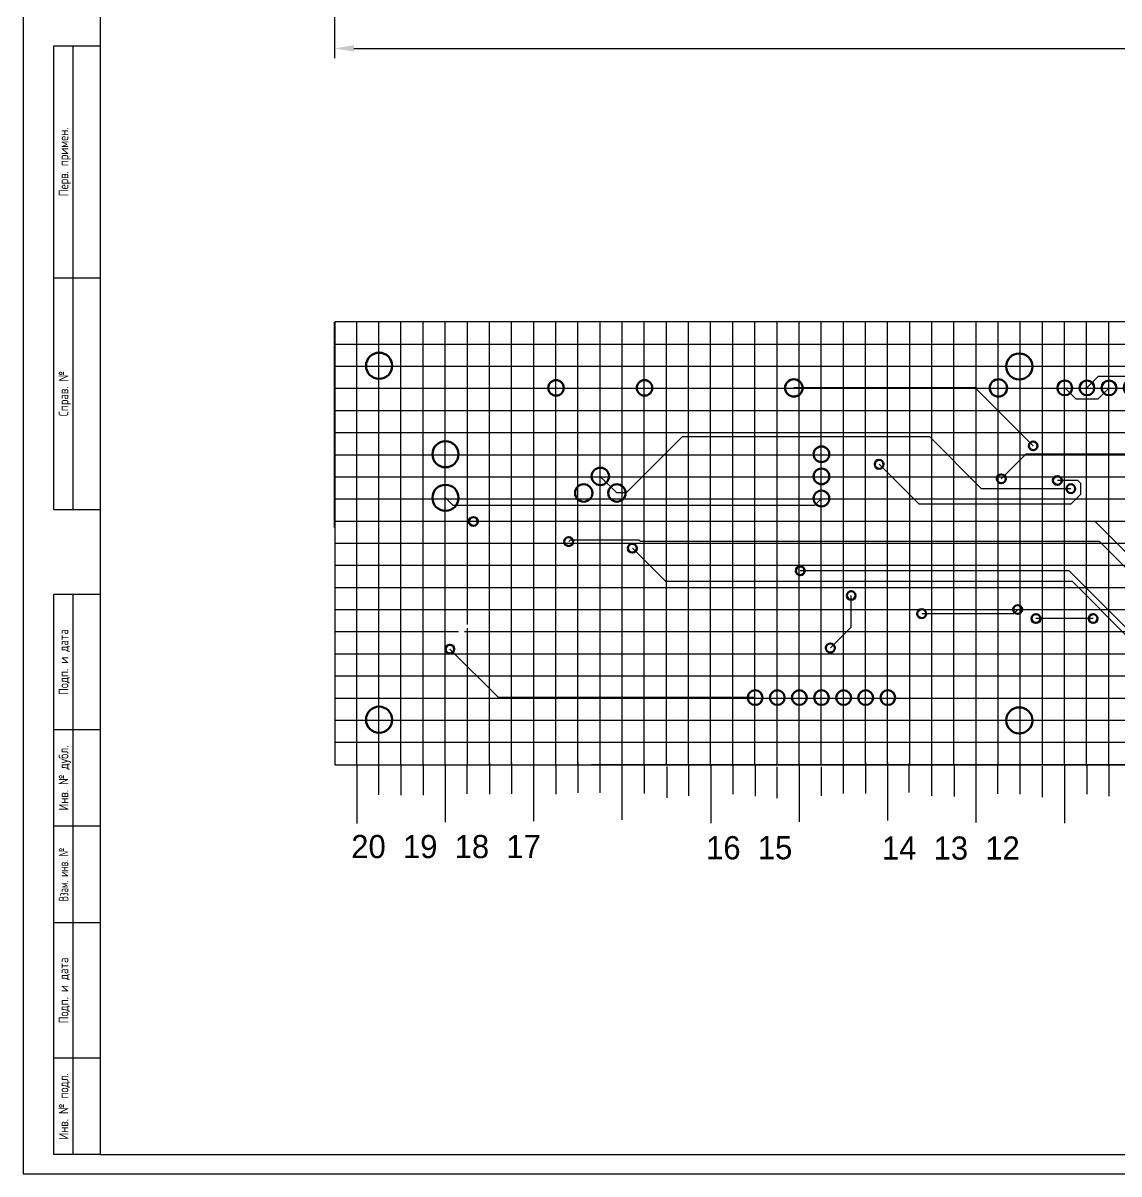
# Model space of a CAD drawing. Extents: x 2461 to 2881, y 576 to 873.
# Drawn here: x 2460.8 to 2602.6, y 576.5 to 725.5 of the extents above; entities that cross this region are included whole.
import ezdxf
from ezdxf.enums import TextEntityAlignment as Align

# ---------------------------------------------------------------- set-up
doc = ezdxf.new("R2010")
doc.units = 0
doc.header["$MEASUREMENT"] = 0
doc.layers.get('0').update_dxf_attribs({"linetype": 'CONTINUOUS'})
doc.layers.get('DEFPOINTS').update_dxf_attribs({"linetype": 'CONTINUOUS'})
for name, color, linetype, lineweight in [('0.25-STAMP', 7, 'CONTINUOUS', 25), ('0.25-TEXT', 7, 'CONTINUOUS', 25), ('0.3-STAMP', 7, 'CONTINUOUS', 30), ('BOTTOM', 7, 'CONTINUOUS', 30), ('TOP', 7, 'CONTINUOUS', 50), ('Рамка А1', 7, 'CONTINUOUS', 25)]:
    doc.layers.add(name, color=color, linetype=linetype, lineweight=lineweight)
doc.layers.add('BOARD', color=7, linetype='CONTINUOUS')
doc.styles.add('ГОСТ 2.304', font='cs_gost2304.shx')
doc.dimstyles.get("Standard").update_dxf_attribs({"dimtxt": 3, "dimasz": 3, "dimexe": 2.5, "dimexo": 2.5, "dimgap": 1.5, "dimtad": 0, "dimtih": 1, "dimtoh": 1, "dimdec": 4, "dimzin": 0, "dimdsep": 46, "dimtxsty": 'Standard', "dimcen": -3, "dimdle": 1.25, "dimadec": 0, "dimazin": 0, "dimtfac": 0.75, "dimtdec": 4, "dimtofl": 0, "dimtmove": 0, "dimatfit": 3, "dimfxl": 1, "dimtvp": 1.5, "dimtolj": 1, "dimtzin": 0, "dimarcsym": 0})

# ---------------------------------------------------------------- blocks, each defined once
blk = doc.blocks.new('Рамка А1-горизонтально')
at = {"layer": '0.25-STAMP'}
blk.add_lwpolyline([(0, 0), (841, 0), (841, 594), (0, 594), (0, 0)], dxfattribs=at)
at = {"layer": '0.3-STAMP'}
for p, q in [((8, 172), (8, 292)), ((8, 292), (20, 292)), ((13, 172), (13, 292)), ((20, 292), (20, 172)), ((8, 232), (20, 232)), ((8, 172), (20, 172)), ((8, 5), (8, 150)), ((20, 150), (8, 150)), ((13, 5), (13, 150)), ((20, 150), (20, 5)), ((20, 115), (8, 115)), ((20, 90), (8, 90)), ((20, 65), (8, 65)), ((20, 30), (8, 30)), ((20, 5), (8, 5))]:
    blk.add_line(p, q, dxfattribs=at)
blk.add_lwpolyline([(20, 5), (836, 5), (836, 589), (20, 589), (20, 5)], dxfattribs=at)
at = {"layer": '0.25-TEXT', "style": 'ГОСТ 2.304'}
for s, p in [('Перв. примен.', (10.5, 262)), ('Справ. №', (10.5, 202)), ('Подп. и дата', (10.5, 132.5)), ('Инв. № дубл.', (10.5, 102.5)), ('Подп. и дата', (10.5, 47.5)), ('Инв. № подл.', (10.5, 17.5))]:
    blk.add_text(s, height=2.5, rotation=90, dxfattribs=at).set_placement(p, align=Align.MIDDLE_CENTER)
at = {"layer": '0.25-TEXT', "style": 'ГОСТ 2.304', "width": 0.8}
blk.add_text('Взам. инв. №', height=2.5, rotation=90, dxfattribs=at).set_placement((10.5, 77.5), align=Align.MIDDLE_CENTER)
blk = doc.blocks.new('UNIT_CIRCLE')
at = {"linetype": 'Continuous'}
blk.add_circle((0, 0), 0.5, dxfattribs=at)
blk = doc.blocks.new('SHAPE_EL_400_400_0_0_0_0')
at = {"xscale": 1.016, "yscale": 1.016, "zscale": 1.016}
blk.add_blockref('UNIT_CIRCLE', (0, 0), dxfattribs=at)
blk = doc.blocks.new('_DEFAULT_VIA69')
at = {"layer": 'BOTTOM'}
blk.add_blockref('SHAPE_EL_400_400_0_0_0_0', (0, 0), dxfattribs=at)
at = {"layer": 'TOP'}
blk.add_blockref('SHAPE_EL_400_400_0_0_0_0', (0, 0), dxfattribs=at)
blk = doc.blocks.new('_DEFAULT_VIA9')
at = {"layer": 'BOTTOM'}
blk.add_blockref('SHAPE_EL_400_400_0_0_0_0', (0, 0), dxfattribs=at)
at = {"layer": 'TOP'}
blk.add_blockref('SHAPE_EL_400_400_0_0_0_0', (0, 0), dxfattribs=at)
blk = doc.blocks.new('_DEFAULT_VIA95')
at = {"layer": 'BOTTOM'}
blk.add_blockref('SHAPE_EL_400_400_0_0_0_0', (0, 0), dxfattribs=at)
at = {"layer": 'TOP'}
blk.add_blockref('SHAPE_EL_400_400_0_0_0_0', (0, 0), dxfattribs=at)
blk = doc.blocks.new('_DEFAULT_VIA3')
at = {"layer": 'BOTTOM'}
blk.add_blockref('SHAPE_EL_400_400_0_0_0_0', (0, 0), dxfattribs=at)
at = {"layer": 'TOP'}
blk.add_blockref('SHAPE_EL_400_400_0_0_0_0', (0, 0), dxfattribs=at)
blk = doc.blocks.new('_DEFAULT_VIA5')
at = {"layer": 'BOTTOM'}
blk.add_blockref('SHAPE_EL_400_400_0_0_0_0', (0, 0), dxfattribs=at)
at = {"layer": 'TOP'}
blk.add_blockref('SHAPE_EL_400_400_0_0_0_0', (0, 0), dxfattribs=at)
blk = doc.blocks.new('_DEFAULT_VIA27')
at = {"layer": 'BOTTOM'}
blk.add_blockref('SHAPE_EL_400_400_0_0_0_0', (0, 0), dxfattribs=at)
at = {"layer": 'TOP'}
blk.add_blockref('SHAPE_EL_400_400_0_0_0_0', (0, 0), dxfattribs=at)
blk = doc.blocks.new('_DEFAULT_VIA62')
at = {"layer": 'BOTTOM'}
blk.add_blockref('SHAPE_EL_400_400_0_0_0_0', (0, 0), dxfattribs=at)
at = {"layer": 'TOP'}
blk.add_blockref('SHAPE_EL_400_400_0_0_0_0', (0, 0), dxfattribs=at)
blk = doc.blocks.new('_DEFAULT_VIA63')
at = {"layer": 'BOTTOM'}
blk.add_blockref('SHAPE_EL_400_400_0_0_0_0', (0, 0), dxfattribs=at)
at = {"layer": 'TOP'}
blk.add_blockref('SHAPE_EL_400_400_0_0_0_0', (0, 0), dxfattribs=at)
blk = doc.blocks.new('_DEFAULT_VIA64')
at = {"layer": 'BOTTOM'}
blk.add_blockref('SHAPE_EL_400_400_0_0_0_0', (0, 0), dxfattribs=at)
at = {"layer": 'TOP'}
blk.add_blockref('SHAPE_EL_400_400_0_0_0_0', (0, 0), dxfattribs=at)
blk = doc.blocks.new('SHAPE_OV_1181_1181_0_0_0_0')
at = {"linetype": 'Continuous'}
for start, end in [(90, 270), (270, 90)]:
    blk.add_arc((0, 0), 1.5, start, end, dxfattribs=at)
blk = doc.blocks.new('20R10')
at = {"layer": 'BOTTOM'}
blk.add_blockref('SHAPE_OV_1181_1181_0_0_0_0', (0, 0), dxfattribs=at)
at = {"layer": 'TOP'}
blk.add_blockref('SHAPE_OV_1181_1181_0_0_0_0', (0, 0), dxfattribs=at)
blk = doc.blocks.new('_DEFAULT_VIA2')
at = {"layer": 'BOTTOM'}
blk.add_blockref('SHAPE_EL_400_400_0_0_0_0', (0, 0), dxfattribs=at)
at = {"layer": 'TOP'}
blk.add_blockref('SHAPE_EL_400_400_0_0_0_0', (0, 0), dxfattribs=at)
blk = doc.blocks.new('_DEFAULT_VIA65')
at = {"layer": 'BOTTOM'}
blk.add_blockref('SHAPE_EL_400_400_0_0_0_0', (0, 0), dxfattribs=at)
at = {"layer": 'TOP'}
blk.add_blockref('SHAPE_EL_400_400_0_0_0_0', (0, 0), dxfattribs=at)
blk = doc.blocks.new('SHAPE_EL_708_708_0_0_0_0')
at = {"xscale": 1.8, "yscale": 1.8, "zscale": 1.8}
blk.add_blockref('UNIT_CIRCLE', (0, 0), dxfattribs=at)
blk = doc.blocks.new('P_EX1_8Y1_8D1_2M11')
at = {"layer": 'BOTTOM'}
blk.add_blockref('SHAPE_EL_708_708_0_0_0_0', (0, 0), dxfattribs=at)
at = {"layer": 'TOP'}
blk.add_blockref('SHAPE_EL_708_708_0_0_0_0', (0, 0), dxfattribs=at)
blk = doc.blocks.new('P_EX1_8Y1_8D1_2M55')
at = {"layer": 'BOTTOM'}
blk.add_blockref('SHAPE_EL_708_708_0_0_0_0', (0, 0), dxfattribs=at)
at = {"layer": 'TOP'}
blk.add_blockref('SHAPE_EL_708_708_0_0_0_0', (0, 0), dxfattribs=at)
blk = doc.blocks.new('P_EX1_8Y1_8D1_2M79')
at = {"layer": 'BOTTOM'}
blk.add_blockref('SHAPE_EL_708_708_0_0_0_0', (0, 0), dxfattribs=at)
at = {"layer": 'TOP'}
blk.add_blockref('SHAPE_EL_708_708_0_0_0_0', (0, 0), dxfattribs=at)
blk = doc.blocks.new('VT3')
at = {"rotation": 270}
for name, p in [('P_EX1_8Y1_8D1_2M11', (213.36, 91.44)), ('P_EX1_8Y1_8D1_2M79', (213.36, 88.9)), ('P_EX1_8Y1_8D1_2M55', (213.36, 86.36))]:
    blk.add_blockref(name, p, dxfattribs=at)
blk = doc.blocks.new('SHAPE_EL_700_700_0_0_0_0')
at = {"xscale": 1.778, "yscale": 1.778, "zscale": 1.778}
blk.add_blockref('UNIT_CIRCLE', (0, 0), dxfattribs=at)
blk = doc.blocks.new('P_EX70Y70D46A68')
at = {"layer": 'BOTTOM'}
blk.add_blockref('SHAPE_EL_700_700_0_0_0_0', (0, 0), dxfattribs=at)
at = {"layer": 'TOP'}
blk.add_blockref('SHAPE_EL_700_700_0_0_0_0', (0, 0), dxfattribs=at)
blk = doc.blocks.new('P_EX70Y70D46A11')
at = {"layer": 'BOTTOM'}
blk.add_blockref('SHAPE_EL_700_700_0_0_0_0', (0, 0), dxfattribs=at)
at = {"layer": 'TOP'}
blk.add_blockref('SHAPE_EL_700_700_0_0_0_0', (0, 0), dxfattribs=at)
blk = doc.blocks.new('VD1')
at = {"rotation": 180}
for name, p in [('P_EX70Y70D46A11', (233.68, 99.06)), ('P_EX70Y70D46A68', (243.84, 99.06))]:
    blk.add_blockref(name, p, dxfattribs=at)
blk = doc.blocks.new('SHAPE_EL_787_787_0_0_0_0')
at = {"xscale": 2, "yscale": 2, "zscale": 2}
blk.add_blockref('UNIT_CIRCLE', (0, 0), dxfattribs=at)
blk = doc.blocks.new('TH2_0X1_012')
at = {"layer": 'BOTTOM'}
blk.add_blockref('SHAPE_EL_787_787_0_0_0_0', (0, 0), dxfattribs=at)
at = {"layer": 'TOP'}
blk.add_blockref('SHAPE_EL_787_787_0_0_0_0', (0, 0), dxfattribs=at)
blk = doc.blocks.new('TH2_0X1_095')
at = {"layer": 'BOTTOM'}
blk.add_blockref('SHAPE_EL_787_787_0_0_0_0', (0, 0), dxfattribs=at)
at = {"layer": 'TOP'}
blk.add_blockref('SHAPE_EL_787_787_0_0_0_0', (0, 0), dxfattribs=at)
blk = doc.blocks.new('R6')
for name, p in [('TH2_0X1_095', (238.76, 88.9)), ('TH2_0X1_095', (236.855, 86.995)), ('TH2_0X1_012', (240.665, 86.995))]:
    blk.add_blockref(name, p)
blk = doc.blocks.new('20R1055')
at = {"layer": 'BOTTOM'}
blk.add_blockref('SHAPE_OV_1181_1181_0_0_0_0', (0, 0), dxfattribs=at)
at = {"layer": 'TOP'}
blk.add_blockref('SHAPE_OV_1181_1181_0_0_0_0', (0, 0), dxfattribs=at)
blk = doc.blocks.new('20R1068')
at = {"layer": 'BOTTOM'}
blk.add_blockref('SHAPE_OV_1181_1181_0_0_0_0', (0, 0), dxfattribs=at)
at = {"layer": 'TOP'}
blk.add_blockref('SHAPE_OV_1181_1181_0_0_0_0', (0, 0), dxfattribs=at)
blk = doc.blocks.new('C4')
at = {"rotation": 180}
for name, p in [('20R1068', (256.54, 91.44)), ('20R1055', (256.54, 86.44))]:
    blk.add_blockref(name, p, dxfattribs=at)
blk = doc.blocks.new('TH2_0X1_07')
at = {"layer": 'BOTTOM'}
blk.add_blockref('SHAPE_EL_787_787_0_0_0_0', (0, 0), dxfattribs=at)
at = {"layer": 'TOP'}
blk.add_blockref('SHAPE_EL_787_787_0_0_0_0', (0, 0), dxfattribs=at)
blk = doc.blocks.new('TH2_0X1_03')
at = {"layer": 'BOTTOM'}
blk.add_blockref('SHAPE_EL_787_787_0_0_0_0', (0, 0), dxfattribs=at)
at = {"layer": 'TOP'}
blk.add_blockref('SHAPE_EL_787_787_0_0_0_0', (0, 0), dxfattribs=at)
blk = doc.blocks.new('R1')
for name, p in [('TH2_0X1_07', (193.04, 99.06)), ('TH2_0X1_03', (216.535, 99.06))]:
    blk.add_blockref(name, p)
blk = doc.blocks.new('SHAPE_EL_669_669_0_0_0_0')
at = {"xscale": 1.7, "yscale": 1.7, "zscale": 1.7}
blk.add_blockref('UNIT_CIRCLE', (0, 0), dxfattribs=at)
blk = doc.blocks.new('TH1_7X1_053')
at = {"layer": 'BOTTOM'}
blk.add_blockref('SHAPE_EL_669_669_0_0_0_0', (0, 0), dxfattribs=at)
at = {"layer": 'TOP'}
blk.add_blockref('SHAPE_EL_669_669_0_0_0_0', (0, 0), dxfattribs=at)
blk = doc.blocks.new('TH1_7X1_077')
at = {"layer": 'BOTTOM'}
blk.add_blockref('SHAPE_EL_669_669_0_0_0_0', (0, 0), dxfattribs=at)
at = {"layer": 'TOP'}
blk.add_blockref('SHAPE_EL_669_669_0_0_0_0', (0, 0), dxfattribs=at)
blk = doc.blocks.new('TH1_7X1_080')
at = {"layer": 'BOTTOM'}
blk.add_blockref('SHAPE_EL_669_669_0_0_0_0', (0, 0), dxfattribs=at)
at = {"layer": 'TOP'}
blk.add_blockref('SHAPE_EL_669_669_0_0_0_0', (0, 0), dxfattribs=at)
blk = doc.blocks.new('TH1_7X1_013')
at = {"layer": 'BOTTOM'}
blk.add_blockref('SHAPE_EL_669_669_0_0_0_0', (0, 0), dxfattribs=at)
at = {"layer": 'TOP'}
blk.add_blockref('SHAPE_EL_669_669_0_0_0_0', (0, 0), dxfattribs=at)
blk = doc.blocks.new('TH1_7X1_067')
at = {"layer": 'BOTTOM'}
blk.add_blockref('SHAPE_EL_669_669_0_0_0_0', (0, 0), dxfattribs=at)
at = {"layer": 'TOP'}
blk.add_blockref('SHAPE_EL_669_669_0_0_0_0', (0, 0), dxfattribs=at)
blk = doc.blocks.new('TH1_7X1_090')
at = {"layer": 'BOTTOM'}
blk.add_blockref('SHAPE_EL_669_669_0_0_0_0', (0, 0), dxfattribs=at)
at = {"layer": 'TOP'}
blk.add_blockref('SHAPE_EL_669_669_0_0_0_0', (0, 0), dxfattribs=at)
blk = doc.blocks.new('TH1_7X1_078')
at = {"layer": 'BOTTOM'}
blk.add_blockref('SHAPE_EL_669_669_0_0_0_0', (0, 0), dxfattribs=at)
at = {"layer": 'TOP'}
blk.add_blockref('SHAPE_EL_669_669_0_0_0_0', (0, 0), dxfattribs=at)
blk = doc.blocks.new('TH1_7X1_066')
at = {"layer": 'BOTTOM'}
blk.add_blockref('SHAPE_EL_669_669_0_0_0_0', (0, 0), dxfattribs=at)
at = {"layer": 'TOP'}
blk.add_blockref('SHAPE_EL_669_669_0_0_0_0', (0, 0), dxfattribs=at)
blk = doc.blocks.new('TH1_7X1_082')
at = {"layer": 'BOTTOM'}
blk.add_blockref('SHAPE_EL_669_669_0_0_0_0', (0, 0), dxfattribs=at)
at = {"layer": 'TOP'}
blk.add_blockref('SHAPE_EL_669_669_0_0_0_0', (0, 0), dxfattribs=at)
blk = doc.blocks.new('XP6')
for name, p in [('TH1_7X1_053', (162.56, 99.06)), ('TH1_7X1_077', (165.1, 99.06)), ('TH1_7X1_078', (167.64, 99.06)), ('TH1_7X1_080', (170.18, 99.06)), ('TH1_7X1_013', (172.72, 99.06)), ('TH1_7X1_066', (175.26, 99.06)), ('TH1_7X1_067', (177.8, 99.06)), ('TH1_7X1_090', (180.34, 99.06)), ('TH1_7X1_082', (182.88, 99.06)), ('TH1_7X1_090', (185.42, 99.06))]:
    blk.add_blockref(name, p)
blk = doc.blocks.new('TH1_7X1_010')
at = {"layer": 'BOTTOM'}
blk.add_blockref('SHAPE_EL_669_669_0_0_0_0', (0, 0), dxfattribs=at)
at = {"layer": 'TOP'}
blk.add_blockref('SHAPE_EL_669_669_0_0_0_0', (0, 0), dxfattribs=at)
blk = doc.blocks.new('TH1_7X1_017')
at = {"layer": 'BOTTOM'}
blk.add_blockref('SHAPE_EL_669_669_0_0_0_0', (0, 0), dxfattribs=at)
at = {"layer": 'TOP'}
blk.add_blockref('SHAPE_EL_669_669_0_0_0_0', (0, 0), dxfattribs=at)
blk = doc.blocks.new('TH1_7X1_026')
at = {"layer": 'BOTTOM'}
blk.add_blockref('SHAPE_EL_669_669_0_0_0_0', (0, 0), dxfattribs=at)
at = {"layer": 'TOP'}
blk.add_blockref('SHAPE_EL_669_669_0_0_0_0', (0, 0), dxfattribs=at)
blk = doc.blocks.new('TH1_7X1_030')
at = {"layer": 'BOTTOM'}
blk.add_blockref('SHAPE_EL_669_669_0_0_0_0', (0, 0), dxfattribs=at)
at = {"layer": 'TOP'}
blk.add_blockref('SHAPE_EL_669_669_0_0_0_0', (0, 0), dxfattribs=at)
blk = doc.blocks.new('TH1_7X1_02')
at = {"layer": 'BOTTOM'}
blk.add_blockref('SHAPE_EL_669_669_0_0_0_0', (0, 0), dxfattribs=at)
at = {"layer": 'TOP'}
blk.add_blockref('SHAPE_EL_669_669_0_0_0_0', (0, 0), dxfattribs=at)
blk = doc.blocks.new('TH1_7X1_023')
at = {"layer": 'BOTTOM'}
blk.add_blockref('SHAPE_EL_669_669_0_0_0_0', (0, 0), dxfattribs=at)
at = {"layer": 'TOP'}
blk.add_blockref('SHAPE_EL_669_669_0_0_0_0', (0, 0), dxfattribs=at)
blk = doc.blocks.new('TH1_7X1_036')
at = {"layer": 'BOTTOM'}
blk.add_blockref('SHAPE_EL_669_669_0_0_0_0', (0, 0), dxfattribs=at)
at = {"layer": 'TOP'}
blk.add_blockref('SHAPE_EL_669_669_0_0_0_0', (0, 0), dxfattribs=at)
blk = doc.blocks.new('XP3')
at = {"rotation": 180}
for name, p in [('TH1_7X1_036', (205.74, 63.5)), ('TH1_7X1_030', (208.28, 63.5)), ('TH1_7X1_026', (210.82, 63.5)), ('TH1_7X1_023', (213.36, 63.5)), ('TH1_7X1_017', (215.9, 63.5)), ('TH1_7X1_010', (218.44, 63.5)), ('TH1_7X1_02', (220.98, 63.5))]:
    blk.add_blockref(name, p, dxfattribs=at)
blk = doc.blocks.new('*D364')
at = {"layer": 'BOTTOM', "color": 0, "lineweight": -2, "transparency": 16777216}
for p, q in [((2501.12, 753.47), (2501.12, 720.93)), ((2735.8, 753.47), (2735.8, 720.93)), ((2503.62, 722.18), (2733.3, 722.18))]:
    blk.add_line(p, q, dxfattribs=at)
at = {"layer": 'BOTTOM', "color": 0, "transparency": 16777216}
for points in [[(2503.62, 722.6), (2503.62, 721.76), (2501.12, 722.18)], [(2733.3, 722.6), (2733.3, 721.76), (2735.8, 722.18)]]:
    blk.add_solid(points, dxfattribs=at)
at = {"layer": 'DEFPOINTS', "color": 0, "transparency": 16777216}
for p in [(2501.12, 754.09), (2735.8, 754.09), (2735.8, 722.18)]:
    blk.add_point(p, dxfattribs=at)
at = {"layer": 'BOTTOM', "color": 0, "transparency": 16777216, "insert": (2618.46, 724.06), "char_height": 2.5, "attachment_point": 5}
blk.add_mtext('\\A1;205', dxfattribs=at)

msp = doc.modelspace()

# ---------------------------------------------------------------- hatches: boundary and pattern name
at = {"layer": 'BOARD', "linetype": 'Continuous'}
h = msp.add_hatch(dxfattribs=at)
h.set_pattern_fill('NET', scale=22.905)
h.set_pattern_definition([(0, (1198.3954, -246.6053), (0, 2.863125), []), (90, (1198.3954, -246.6053), (-2.863125, 2e-16), [])])
h.paths.add_polyline_path([(2501.02502, 686.75994), (2694.67331, 686.75178), (2735.90351, 686.77783), (2735.92982, 629.50334), (2546.83996, 629.51057), (2501.22772, 629.51876)])
edge = h.paths.add_edge_path(flags=16)
edge.add_arc((2717.29657, 668.14953), 1.28306, 180, 540, ccw=False)
edge = h.paths.add_edge_path(flags=16)
edge.add_arc((2720.08757, 645.25867), 1.28306, 180, 540, ccw=False)
edge = h.paths.add_edge_path(flags=16)
edge.add_arc((2697.3233, 662.41151), 1.33931, 180, 540, ccw=False)
h.paths.add_polyline_path([(2712.47427, 673.03238), (2712.74351, 674.9553), (2710.2794, 673.55822), (2711.84865, 673.53535)], flags=16)
h.paths.add_polyline_path([(2712.52304, 676.06896), (2712.68387, 677.6426), (2710.2794, 676.41572), (2711.4565, 676.38199)], flags=16)
edge = h.paths.add_edge_path(flags=16)
edge.add_arc((2700.1126, 645.28412), 1.33931, 180, 540, ccw=False)
h.paths.add_polyline_path([(2712.54545, 678.60574), (2712.78538, 679.9644), (2710.2794, 679.27322), (2711.58188, 679.12828)], flags=16)
edge = h.paths.add_edge_path(flags=16)
edge.add_arc((2688.60786, 662.38917), 1.33931, 180, 540, ccw=False)
edge = h.paths.add_edge_path(flags=16)
edge.add_arc((2728.80532, 673.96888), 0.78581, 180, 540, ccw=False)
edge = h.paths.add_edge_path(flags=16)
edge.add_arc((2700.15482, 639.54464), 1.33931, 180, 540, ccw=False)
h.paths.add_polyline_path([(2712.30552, 680.10459), (2712.60929, 680.48083), (2711.00341, 680.68147), (2710.2794, 680.10459)], flags=16)
edge = h.paths.add_edge_path(flags=16)
edge.add_arc((2730.06581, 635.29222), 1.90181, 180, 540, ccw=False)
edge = h.paths.add_edge_path(flags=16)
edge.add_arc((2717.28621, 673.9567), 1.17056, 180, 540, ccw=False)
edge = h.paths.add_edge_path(flags=16)
edge.add_arc((2720.19285, 673.93653), 1.17056, 180, 540, ccw=False)
edge = h.paths.add_edge_path(flags=16)
edge.add_arc((2700.11054, 674.08447), 1.33931, 180, 540, ccw=False)
edge = h.paths.add_edge_path(flags=16)
edge.add_arc((2697.22515, 679.6361), 1.33931, 180, 540, ccw=False)
edge = h.paths.add_edge_path(flags=16)
edge.add_arc((2730.06581, 681.01222), 1.90181, 180, 540, ccw=False)
edge = h.paths.add_edge_path(flags=16)
edge.add_arc((2680.07043, 662.3914), 1.33931, 180, 540, ccw=False)
edge = h.paths.add_edge_path(flags=16)
edge.add_arc((2677.19969, 665.23836), 1.33931, 180, 540, ccw=False)
edge = h.paths.add_edge_path(flags=16)
edge.add_arc((2674.35952, 662.48914), 1.33931, 180, 540, ccw=False)
edge = h.paths.add_edge_path(flags=16)
edge.add_arc((2674.60724, 653.41889), 0.78581, 180, 540, ccw=False)
edge = h.paths.add_edge_path(flags=16)
edge.add_arc((2663.03173, 645.34642), 1.07156, 180, 540, ccw=False)
edge = h.paths.add_edge_path(flags=16)
edge.add_arc((2671.14273, 648.1952), 0.78581, 180, 540, ccw=False)
edge = h.paths.add_edge_path(flags=16)
edge.add_arc((2668.42996, 673.84132), 1.07156, 180, 540, ccw=False)
edge = h.paths.add_edge_path(flags=16)
edge.add_arc((2665.84919, 653.94377), 1.07156, 180, 540, ccw=False)
edge = h.paths.add_edge_path(flags=16)
edge.add_arc((2674.40731, 682.52236), 1.17056, 180, 540, ccw=False)
edge = h.paths.add_edge_path(flags=16)
edge.add_arc((2665.57246, 673.82345), 1.07156, 180, 540, ccw=False)
edge = h.paths.add_edge_path(flags=16)
edge.add_arc((2662.91795, 653.87053), 1.07156, 180, 540, ccw=False)
edge = h.paths.add_edge_path(flags=16)
edge.add_arc((2662.93109, 679.65379), 1.17056, 180, 540, ccw=False)
edge = h.paths.add_edge_path(flags=16)
edge.add_arc((2665.77247, 642.15047), 1.07156, 180, 540, ccw=False)
edge = h.paths.add_edge_path(flags=16)
edge.add_arc((2662.71496, 673.94856), 1.07156, 180, 540, ccw=False)
edge = h.paths.add_edge_path(flags=16)
edge.add_arc((2660.04534, 653.88517), 1.07156, 180, 540, ccw=False)
edge = h.paths.add_edge_path(flags=16)
edge.add_arc((2663.0587, 639.44134), 1.07156, 180, 540, ccw=False)
edge = h.paths.add_edge_path(flags=16)
edge.add_arc((2665.79784, 645.16886), 1.07156, 180, 540, ccw=False)
edge = h.paths.add_edge_path(flags=16)
edge.add_arc((2659.85746, 673.84132), 1.07156, 180, 540, ccw=False)
edge = h.paths.add_edge_path(flags=16)
edge.add_arc((2662.86891, 679.60246), 1.17056, 180, 540, ccw=False)
edge = h.paths.add_edge_path(flags=16)
edge.add_arc((2656.99996, 653.88517), 1.07156, 180, 540, ccw=False)
edge = h.paths.add_edge_path(flags=16)
edge.add_arc((2659.85746, 639.3932), 1.07156, 180, 540, ccw=False)
edge = h.paths.add_edge_path(flags=16)
edge.add_arc((2660.16411, 642.15047), 1.07156, 180, 540, ccw=False)
edge = h.paths.add_edge_path(flags=16)
edge.add_arc((2662.88921, 671.10658), 1.07156, 180, 540, ccw=False)
edge = h.paths.add_edge_path(flags=16)
edge.add_arc((2662.96808, 679.58525), 1.17056, 180, 540, ccw=False)
edge = h.paths.add_edge_path(flags=16)
edge.add_arc((2656.99996, 639.63537), 1.07156, 180, 540, ccw=False)
edge = h.paths.add_edge_path(flags=16)
edge.add_arc((2654.14246, 653.79356), 1.07156, 180, 540, ccw=False)
edge = h.paths.add_edge_path(flags=16)
edge.add_arc((2657.32186, 656.83662), 1.07156, 180, 540, ccw=False)
edge = h.paths.add_edge_path(flags=16)
edge.add_arc((2652.47743, 669.08153), 0.22777, 217.0818418, 451.0584221)
edge.add_arc((2652.5109, 669.14349), 0.17, 313.0360953, 462.8050042, ccw=False)
edge.add_arc((2652.44518, 669.15495), 0.22682, 323.2488083, 538.3434141)
edge.add_arc((2651.29653, 667.93535), 1.53408, 413.0611203, 458.5902068)
edge.add_arc((2650.91145, 672.93288), 3.48414, 272.5652312, 283.0576124)
edge.add_arc((2651.65135, 668.72974), 0.81047, 446.6557422, 700.7504146)
edge.add_arc((2652.19113, 668.61108), 0.26991, 326.6110388, 552.772201)
edge.add_arc((2652.1961, 668.0338), 0.58297, 477.391606, 744.6534472)
edge.add_arc((2653.76631, 668.64491), 1.10352, 177.2637635, 199.4765508, ccw=False)
edge.add_arc((2652.55614, 668.93478), 0.26059, 294.4623987, 537.9306637)
edge = h.paths.add_edge_path(flags=16)
edge.add_arc((2662.86877, 679.72173), 1.17056, 180, 540, ccw=False)
edge = h.paths.add_edge_path(flags=16)
edge.add_arc((2654.37695, 642.29926), 1.07156, 180, 540, ccw=False)
edge = h.paths.add_edge_path(flags=16)
edge.add_arc((2651.28496, 653.75307), 1.07156, 180, 540, ccw=False)
edge = h.paths.add_edge_path(flags=16)
edge.add_arc((2651.45593, 647.94897), 1.07156, 180, 540, ccw=False)
edge = h.paths.add_edge_path(flags=16)
edge.add_arc((2651.53406, 642.25083), 1.07156, 180, 540, ccw=False)
edge = h.paths.add_edge_path(flags=16)
edge.add_arc((2648.42746, 653.81942), 1.07156, 180, 540, ccw=False)
edge = h.paths.add_edge_path(flags=16)
edge.add_arc((2651.51049, 651.23102), 1.07156, 180, 540, ccw=False)
edge = h.paths.add_edge_path(flags=16)
edge.add_arc((2648.69938, 670.87773), 1.07156, 180, 540, ccw=False)
edge = h.paths.add_edge_path(flags=16)
edge.add_arc((2648.42746, 639.58693), 1.07156, 180, 540, ccw=False)
edge = h.paths.add_edge_path(flags=16)
edge.add_arc((2645.56996, 653.99025), 1.07156, 180, 540, ccw=False)
edge = h.paths.add_edge_path(flags=16)
edge.add_arc((2645.79829, 645.56924), 1.07156, 180, 540, ccw=False)
edge = h.paths.add_edge_path(flags=16)
edge.add_arc((2645.89084, 670.9947), 1.07156, 180, 540, ccw=False)
edge = h.paths.add_edge_path(flags=16)
edge.add_arc((2645.79983, 636.90689), 1.07156, 180, 540, ccw=False)
edge = h.paths.add_edge_path(flags=16)
edge.add_arc((2642.79094, 653.84431), 1.07156, 180, 540, ccw=False)
edge = h.paths.add_edge_path(flags=16)
edge.add_arc((2642.89548, 647.78428), 1.07156, 180, 540, ccw=False)
edge = h.paths.add_edge_path(flags=16)
edge.add_arc((2642.71246, 670.9422), 1.07156, 180, 540, ccw=False)
edge = h.paths.add_edge_path(flags=16)
edge.add_arc((2645.62215, 642.1701), 1.07156, 180, 540, ccw=False)
edge = h.paths.add_edge_path(flags=16)
edge.add_arc((2639.85496, 653.64971), 1.07156, 180, 540, ccw=False)
edge = h.paths.add_edge_path(flags=16)
edge.add_arc((2639.85496, 670.9228), 1.07156, 180, 540, ccw=False)
edge = h.paths.add_edge_path(flags=16)
edge.add_arc((2636.99746, 646.15803), 0.34059, 180, 540, ccw=False)
edge = h.paths.add_edge_path(flags=16)
edge.add_arc((2637.2572, 670.9422), 1.07156, 180, 540, ccw=False)
edge = h.paths.add_edge_path(flags=16)
edge.add_arc((2634.13996, 653.809), 1.07156, 180, 540, ccw=False)
edge = h.paths.add_edge_path(flags=16)
edge.add_arc((2634.13996, 671.07805), 1.07156, 180, 540, ccw=False)
edge = h.paths.add_edge_path(flags=16)
edge.add_arc((2634.13996, 642.45932), 1.17056, 180, 540, ccw=False)
edge = h.paths.add_edge_path(flags=16)
edge.add_arc((2631.60608, 656.88764), 1.07156, 180, 540, ccw=False)
edge = h.paths.add_edge_path(flags=16)
edge.add_arc((2631.28246, 671.02606), 1.07156, 180, 540, ccw=False)
edge = h.paths.add_edge_path(flags=16)
edge.add_arc((2631.28246, 642.45932), 1.17056, 180, 540, ccw=False)
edge = h.paths.add_edge_path(flags=16)
edge.add_arc((2628.42496, 653.93117), 1.07156, 180, 540, ccw=False)
edge = h.paths.add_edge_path(flags=16)
edge.add_arc((2628.69443, 670.96567), 1.07156, 180, 540, ccw=False)
edge = h.paths.add_edge_path(flags=16)
edge.add_arc((2628.42496, 642.38092), 1.17056, 180, 540, ccw=False)
edge = h.paths.add_edge_path(flags=16)
edge.add_arc((2634.22758, 682.3965), 1.33931, 180, 540, ccw=False)
edge = h.paths.add_edge_path(flags=16)
edge.add_arc((2625.56746, 653.95561), 1.07156, 180, 540, ccw=False)
edge = h.paths.add_edge_path(flags=16)
edge.add_arc((2625.63371, 673.71921), 1.33931, 180, 540, ccw=False)
edge = h.paths.add_edge_path(flags=16)
edge.add_arc((2625.36037, 671.2341), 1.07156, 180, 540, ccw=False)
edge = h.paths.add_edge_path(flags=16)
edge.add_arc((2628.54771, 645.33417), 1.17056, 180, 540, ccw=False)
edge = h.paths.add_edge_path(flags=16)
edge.add_arc((2622.92126, 647.98878), 0.78581, 180, 540, ccw=False)
edge = h.paths.add_edge_path(flags=16)
edge.add_arc((2622.70996, 656.69217), 1.07156, 180, 540, ccw=False)
edge = h.paths.add_edge_path(flags=16)
edge.add_arc((2631.35126, 682.43156), 1.33931, 180, 540, ccw=False)
edge = h.paths.add_edge_path(flags=16)
edge.add_arc((2623.08654, 670.94146), 1.07156, 180, 540, ccw=False)
edge = h.paths.add_edge_path(flags=16)
edge.add_arc((2625.67145, 642.25025), 1.17056, 180, 540, ccw=False)
edge = h.paths.add_edge_path(flags=16)
edge.add_arc((2619.85246, 656.71661), 1.07156, 180, 540, ccw=False)
edge = h.paths.add_edge_path(flags=16)
edge.add_arc((2622.70996, 682.44865), 1.17056, 180, 540, ccw=False)
edge = h.paths.add_edge_path(flags=16)
edge.add_arc((2623.06901, 668.4555), 1.07156, 180, 540, ccw=False)
edge = h.paths.add_edge_path(flags=16)
edge.add_arc((2619.85246, 645.20624), 1.17056, 180, 540, ccw=False)
edge = h.paths.add_edge_path(flags=16)
edge.add_arc((2623.16215, 674.09436), 0.78581, 180, 540, ccw=False)
edge = h.paths.add_edge_path(flags=16)
edge.add_arc((2616.99496, 656.81434), 1.07156, 180, 540, ccw=False)
edge = h.paths.add_edge_path(flags=16)
edge.add_arc((2619.85246, 682.44865), 1.17056, 180, 540, ccw=False)
edge = h.paths.add_edge_path(flags=16)
edge.add_arc((2582.65954, 622.53396), 58.96715, 413.0976793, 414.8047485)
edge.add_arc((2616.39489, 671.46606), 0.78581, 288.645634, 360)
edge.add_arc((2616.44205, 671.51322), 0.74015, 356.3464629, 571.6175064)
edge.add_arc((2616.35031, 671.14951), 0.5391, 182.5848531, 304.0758916)
edge.add_arc((2616.45069, 670.42362), 0.34455, 414.1739987, 673.4653034)
edge.add_arc((2617.80896, 671.15604), 1.4908, 221.2265157, 279.9488966)
edge = h.paths.add_edge_path(flags=16)
edge.add_arc((2616.99496, 645.1276), 1.17056, 180, 540, ccw=False)
edge = h.paths.add_edge_path(flags=16)
edge.add_arc((2616.79494, 676.52383), 0.78581, 180, 540, ccw=False)
edge = h.paths.add_edge_path(flags=16)
edge.add_arc((2614.13746, 653.95561), 1.07156, 180, 540, ccw=False)
edge = h.paths.add_edge_path(flags=16)
edge.add_arc((2616.99496, 682.52915), 1.17056, 180, 540, ccw=False)
edge = h.paths.add_edge_path(flags=16)
edge.add_arc((2608.80413, 671.03003), 1.07156, 180, 540, ccw=False)
edge = h.paths.add_edge_path(flags=16)
edge.add_arc((2614.13746, 642.50627), 1.17056, 180, 540, ccw=False)
edge = h.paths.add_edge_path(flags=16)
edge.add_arc((2614.33675, 682.48403), 1.17056, 180, 540, ccw=False)
edge = h.paths.add_edge_path(flags=16)
edge.add_arc((2611.27996, 642.42763), 1.17056, 180, 540, ccw=False)
edge = h.paths.add_edge_path(flags=16)
edge.add_arc((2617.28078, 674.13511), 1.17056, 180, 540, ccw=False)
edge = h.paths.add_edge_path(flags=16)
edge.add_arc((2608.42246, 642.48006), 1.17056, 180, 540, ccw=False)
edge = h.paths.add_edge_path(flags=16)
edge.add_arc((2608.42246, 673.88344), 1.17056, 180, 540, ccw=False)
edge = h.paths.add_edge_path(flags=16)
edge.add_arc((2605.56496, 673.82345), 1.17056, 180, 540, ccw=False)
edge = h.paths.add_edge_path(flags=16)
edge.add_arc((2600.17365, 653.52222), 0.78581, 180, 540, ccw=False)
edge = h.paths.add_edge_path(flags=16)
edge.add_arc((2602.70746, 682.4838), 1.17056, 180, 540, ccw=False)
edge = h.paths.add_edge_path(flags=16)
edge.add_arc((2599.9787, 682.51897), 1.17056, 180, 540, ccw=False)
edge = h.paths.add_edge_path(flags=16)
edge.add_arc((2597.34622, 671.06895), 0.78581, 180, 540, ccw=False)
edge = h.paths.add_edge_path(flags=16)
edge.add_arc((2597.07222, 674.08148), 0.78581, 180, 540, ccw=False)
edge = h.paths.add_edge_path(flags=16)
edge.add_arc((2596.99246, 682.39018), 1.17056, 180, 540, ccw=False)
edge = h.paths.add_edge_path(flags=16)
edge.add_arc((2594.17709, 654.34194), 0.78581, 180, 540, ccw=False)
edge = h.paths.add_edge_path(flags=16)
edge.add_arc((2594.20662, 673.9902), 0.78581, 180, 540, ccw=False)
edge = h.paths.add_edge_path(flags=16)
edge.add_arc((2591.27347, 653.72827), 0.78581, 180, 540, ccw=False)
edge = h.paths.add_edge_path(flags=16)
edge.add_arc((2591.04228, 668.05329), 0.78581, 180, 540, ccw=False)
edge = h.paths.add_edge_path(flags=16)
edge.add_arc((2588.41996, 682.45588), 1.33931, 180, 540, ccw=False)
edge = h.paths.add_edge_path(flags=16)
edge.add_arc((2577.35073, 653.65048), 0.78581, 180, 540, ccw=False)
edge = h.paths.add_edge_path(flags=16)
edge.add_arc((2574.13246, 642.56175), 1.17056, 180, 540, ccw=False)
edge = h.paths.add_edge_path(flags=16)
edge.add_arc((2570.95246, 673.65386), 0.78581, 180, 540, ccw=False)
edge = h.paths.add_edge_path(flags=16)
edge.add_arc((2574.12408, 645.11734), 1.17056, 180, 540, ccw=False)
edge = h.paths.add_edge_path(flags=16)
edge.add_arc((2571.32884, 653.78859), 0.78581, 180, 540, ccw=False)
edge = h.paths.add_edge_path(flags=16)
edge.add_arc((2571.44783, 642.28597), 1.17056, 180, 540, ccw=False)
edge = h.paths.add_edge_path(flags=16)
edge.add_arc((2565.92855, 647.6574), 0.78581, 180, 540, ccw=False)
edge = h.paths.add_edge_path(flags=16)
edge.add_arc((2568.4325, 665.33575), 1.22681, 180, 540, ccw=False)
edge = h.paths.add_edge_path(flags=16)
edge.add_arc((2568.39015, 668.10845), 1.22681, 180, 540, ccw=False)
edge = h.paths.add_edge_path(flags=16)
edge.add_arc((2568.41871, 642.20301), 1.17056, 180, 540, ccw=False)
edge = h.paths.add_edge_path(flags=16)
edge.add_arc((2559.81383, 668.25661), 1.22681, 180, 540, ccw=False)
edge = h.paths.add_edge_path(flags=16)
edge.add_arc((2562.81676, 656.87154), 0.78581, 180, 540, ccw=False)
edge = h.paths.add_edge_path(flags=16)
edge.add_arc((2551.17372, 636.46719), 1.17056, 180, 540, ccw=False)
edge = h.paths.add_edge_path(flags=16)
edge.add_arc((2565.54316, 679.54327), 1.33931, 180, 540, ccw=False)
edge = h.paths.add_edge_path(flags=16)
edge.add_arc((2548.33791, 636.48916), 1.17056, 180, 540, ccw=False)
edge = h.paths.add_edge_path(flags=16)
edge.add_arc((2551.26165, 639.60921), 1.17056, 180, 540, ccw=False)
edge = h.paths.add_edge_path(flags=16)
edge.add_arc((2542.69996, 682.44933), 1.21444, 180, 540, ccw=False)
edge = h.paths.add_edge_path(flags=16)
edge.add_arc((2539.93358, 659.96899), 0.78581, 180, 540, ccw=False)
edge = h.paths.add_edge_path(flags=16)
edge.add_arc((2542.67117, 668.13323), 1.33931, 180, 540, ccw=False)
edge = h.paths.add_edge_path(flags=16)
edge.add_arc((2539.80594, 668.14713), 1.33931, 180, 540, ccw=False)
edge = h.paths.add_edge_path(flags=16)
edge.add_arc((2545.49467, 668.20274), 1.33931, 180, 540, ccw=False)
edge = h.paths.add_edge_path(flags=16)
edge.add_arc((2528.5472, 662.06227), 0.78581, 180, 540, ccw=False)
edge = h.paths.add_edge_path(flags=16)
edge.add_arc((2531.13482, 682.28819), 1.21444, 180, 540, ccw=False)
edge = h.paths.add_edge_path(flags=16)
edge.add_arc((2520.58965, 664.84197), 0.20395, 180, 540, ccw=False)
edge = h.paths.add_edge_path(flags=16)
edge.add_arc((2516.98246, 666.92016), 0.10647, 180, 540, ccw=False)
edge = h.paths.add_edge_path(flags=16)
edge.add_arc((2522.55447, 673.90196), 0.31511, 180, 540, ccw=False)
edge = h.paths.add_edge_path(flags=16)
edge.add_arc((2517.55396, 647.37733), 0.78581, 180, 540, ccw=False)
edge = h.paths.add_edge_path(flags=16)
edge.add_arc((2511.14712, 639.63718), 1.01405, 180, 540, ccw=False)
edge = h.paths.add_edge_path(flags=16)
edge.add_arc((2511.14243, 676.88098), 0.89267, 180, 540, ccw=False)

# ---------------------------------------------------------------- linework, layer by layer
for p, q in [((2735.90354, 686.77347), (2501.1372, 686.77347)), ((2501.1372, 686.77347), (2501.1372, 629.47233)), ((2501.1372, 629.47233), (2735.92, 629.47233))]:
    msp.add_line(p, q, dxfattribs=at)
at = {"layer": 'BOARD'}
for p, q in [((2503.98883, 629.35353), (2503.98883, 621.85353)), ((2506.80965, 629.30933), (2506.80965, 625.55933)), ((2509.71, 629.54549), (2509.71, 625.5194)), ((2512.5778, 629.54739), (2512.5778, 625.5213)), ((2515.42837, 629.5192), (2515.42837, 622.0192)), ((2515.42949, 629.51062), (2515.42949, 622.01062)), ((2518.25031, 629.46642), (2518.25031, 625.71642)), ((2521.15066, 629.70258), (2521.15066, 625.67649)), ((2524.01846, 629.70448), (2524.01846, 625.67839)), ((2526.86903, 629.3637), (2526.86903, 622.17629)), ((2529.75502, 629.39776), (2529.75502, 625.64776)), ((2532.58871, 629.8538), (2532.58871, 625.82771)), ((2535.4565, 629.8557), (2535.4565, 625.82961)), ((2538.30708, 629.8275), (2538.30708, 622.3275)), ((2538.3082, 629.81893), (2538.3082, 622.31893)), ((2541.19771, 629.48426), (2541.19771, 625.73426)), ((2544.12314, 629.2193), (2544.12314, 625.1932)), ((2546.92374, 629.44901), (2546.92374, 625.42292)), ((2549.7964, 629.40912), (2549.7964, 621.90912)), ((2552.6527, 629.38426), (2552.6527, 625.63426)), ((2555.55002, 629.4064), (2555.55002, 625.38031)), ((2558.3766, 629.1808), (2558.3766, 625.1547)), ((2561.23594, 629.57479), (2561.23594, 622.07479)), ((2561.23706, 629.56621), (2561.23706, 622.06621)), ((2564.08591, 629.19333), (2564.08591, 625.44333)), ((2566.95823, 629.75817), (2566.95823, 625.73208)), ((2569.82603, 629.76007), (2569.82603, 625.73398)), ((2569.8493, 629.7819), (2569.8493, 625.75581)), ((2572.69987, 629.75371), (2572.69987, 622.25371)), ((2572.70099, 629.74513), (2572.70099, 622.24513)), ((2575.4646, 629.63858), (2575.4646, 625.88858)), ((2578.38676, 629.4726), (2578.38676, 625.44651)), ((2581.31653, 629.37521), (2581.31653, 625.34912)), ((2584.13886, 629.48625), (2584.13886, 621.98625)), ((2586.93725, 629.44187), (2586.93725, 625.69187)), ((2589.83238, 629.6873), (2589.83238, 625.6612)), ((2592.7037, 629.27713), (2592.7037, 625.25104)), ((2595.59924, 629.38845), (2595.59924, 621.88845)), ((2598.46697, 629.40044), (2598.46697, 625.65044)), ((2601.33241, 629.42745), (2601.33241, 625.40135))]:
    msp.add_line(p, q, dxfattribs=at)
at = {"layer": 'BOTTOM', "linetype": 'Continuous'}
for p, q in [((2599.96504, 679.70586), (2598.49809, 678.23891)), ((2622.83465, 679.70586), (2599.96504, 679.70586)), ((2584.04607, 678.23891), (2560.56168, 678.23891)), ((2591.54069, 670.74428), (2584.04607, 678.23891)), ((2597.08839, 676.78548), (2595.63496, 678.23891)), ((2601.36121, 678.23891), (2599.90778, 676.78548)), ((2599.90778, 676.78548), (2597.08839, 676.78548)), ((2546.1029, 671.88953), (2538.85244, 664.63907)), ((2578.1699, 671.88953), (2546.1029, 671.88953)), ((2584.86961, 665.18982), (2578.1699, 671.88953)), ((2590.59006, 669.65049), (2587.41779, 666.47823)), ((2662.33997, 669.65049), (2590.59006, 669.65049)), ((2576.76697, 663.18563), (2571.59994, 668.35266)), ((2537.65668, 664.63907), (2535.50934, 666.78641)), ((2597.32421, 666.24918), (2594.67684, 666.24918)), ((2597.72504, 665.84834), (2597.32421, 666.24918)), ((2537.65668, 664.63906), (2537.65668, 664.63907)), ((2538.85244, 664.63907), (2537.65668, 664.63906)), ((2596.41476, 665.18982), (2584.86961, 665.18982)), ((2597.72504, 664.50267), (2596.40801, 663.18563)), ((2597.72504, 664.50267), (2597.72504, 665.84834)), ((2516.4671, 663.01384), (2515.46746, 664.01346)), ((2515.46748, 664.01346), (2515.46746, 664.01346)), ((2516.4671, 663.01384), (2515.46748, 664.01346)), ((2563.23115, 663.01384), (2516.4671, 663.01384)), ((2564.14059, 663.92328), (2563.23115, 663.01384)), ((2596.40801, 663.18563), (2576.76697, 663.18563)), ((2599.55069, 660.95239), (2519.08175, 660.95239)), ((2612.24109, 648.262), (2599.55069, 660.95239)), ((2531.61549, 658.54737), (2531.41507, 658.34695)), ((2540.50618, 658.54737), (2531.61549, 658.54737)), ((2540.7066, 658.34695), (2540.50618, 658.54737)), ((2543.98419, 653.16469), (2539.66087, 657.48801)), ((2600.13408, 658.34695), (2540.7066, 658.34695)), ((2610.84354, 647.63749), (2600.13408, 658.34695)), ((2596.20759, 654.56763), (2561.39199, 654.56763)), ((2603.93802, 646.83719), (2596.20759, 654.56763)), ((2596.63706, 653.16469), (2543.98419, 653.16469)), ((2604.02392, 645.77783), (2596.63706, 653.16469)), ((2567.97717, 647.26666), (2567.97717, 651.36093)), ((2589.53651, 649.55716), (2588.99252, 649.01317)), ((2588.99252, 649.01317), (2577.11729, 649.01317)), ((2599.29976, 648.38328), (2591.90615, 648.38328)), ((2567.97717, 647.26666), (2565.28584, 644.57532)), ((2522.31709, 638.15516), (2516.04009, 644.43216)), ((2555.55121, 638.15516), (2522.31709, 638.15516))]:
    msp.add_line(p, q, dxfattribs=at)

# ---------------------------------------------------------------- block references
at = {"xscale": -1.127214566929125, "yscale": 1.127214566929125, "zscale": 1.127214566929125}
for name, p in [('20R10', (2506.87809, 681.10203)), ('20R10', (2589.74587, 681.01274)), ('R1', (2804.64309, 566.57703)), ('VD1', (2804.64309, 566.57703)), ('XP6', (2804.64309, 566.57703)), ('C4', (2804.64309, 566.57703)), ('VT3', (2804.64309, 566.57703)), ('_DEFAULT_VIA3', (2591.54069, 670.74428)), ('_DEFAULT_VIA9', (2571.59994, 668.35266)), ('R6', (2804.64309, 566.57703)), ('_DEFAULT_VIA5', (2587.41779, 666.47823)), ('_DEFAULT_VIA9', (2594.67684, 666.24918)), ('_DEFAULT_VIA95', (2596.41476, 665.18982)), ('_DEFAULT_VIA65', (2519.08175, 660.95239)), ('_DEFAULT_VIA64', (2531.41507, 658.34695)), ('_DEFAULT_VIA63', (2539.66087, 657.48801)), ('_DEFAULT_VIA62', (2561.39199, 654.56763)), ('_DEFAULT_VIA27', (2567.97717, 651.36093)), ('_DEFAULT_VIA69', (2577.11729, 649.01317)), ('_DEFAULT_VIA69', (2589.53651, 649.55716)), ('_DEFAULT_VIA69', (2591.90615, 648.38328)), ('_DEFAULT_VIA69', (2599.29976, 648.38328)), ('_DEFAULT_VIA27', (2565.28584, 644.57532)), ('_DEFAULT_VIA2', (2516.04009, 644.43216)), ('XP3', (2804.64309, 566.57703)), ('20R10', (2506.87809, 635.29203)), ('20R10', (2589.74587, 635.20274))]:
    msp.add_blockref(name, p, dxfattribs=at)
at = {"layer": 'Рамка А1', "xscale": 0.5, "yscale": 0.5, "zscale": 0.5}
msp.add_blockref('Рамка А1-горизонтально', (2460.78189, 576.49572), dxfattribs=at)

# ---------------------------------------------------------------- texts
at = {"layer": 'BOARD'}
msp.add_text('14  13  12', height=3, dxfattribs=at).set_placement((2571.96421, 617.18012))
at = {"layer": 'BOARD', "char_height": 3, "attachment_point": 1}
for s, insert in [('20  19  18  17   ', (2503.27291, 620.37406)), ('16  15      ', (2549.20656, 620.22451))]:
    msp.add_mtext(s, dxfattribs=dict(at, insert=insert))

# ---------------------------------------------------------------- dimensions: what is measured, and where the dimension line sits
at = {"layer": 'BOTTOM'}
dim = msp.add_linear_dim(base=(2735.80007, 722.1807), p1=(2501.12428, 754.09066), p2=(2735.80007, 754.09066), text='205', dimstyle='Standard', override={"dimtxt": 2.5, "dimasz": 2.5, "dimexe": 1.25, "dimexo": 0.625, "dimgap": 0.625, "dimtad": 1, "dimtih": 0, "dimtoh": 0, "dimzin": 8, "dimlunit": 6, "dimcen": 2.5, "dimtofl": 1, "dimtvp": 0}, dxfattribs=at)
dim.commit()
dim.dimension.update_dxf_attribs({"geometry": '*D364', "text_midpoint": (2618.46218, 724.0557)})

doc.saveas('drawing.dxf')
